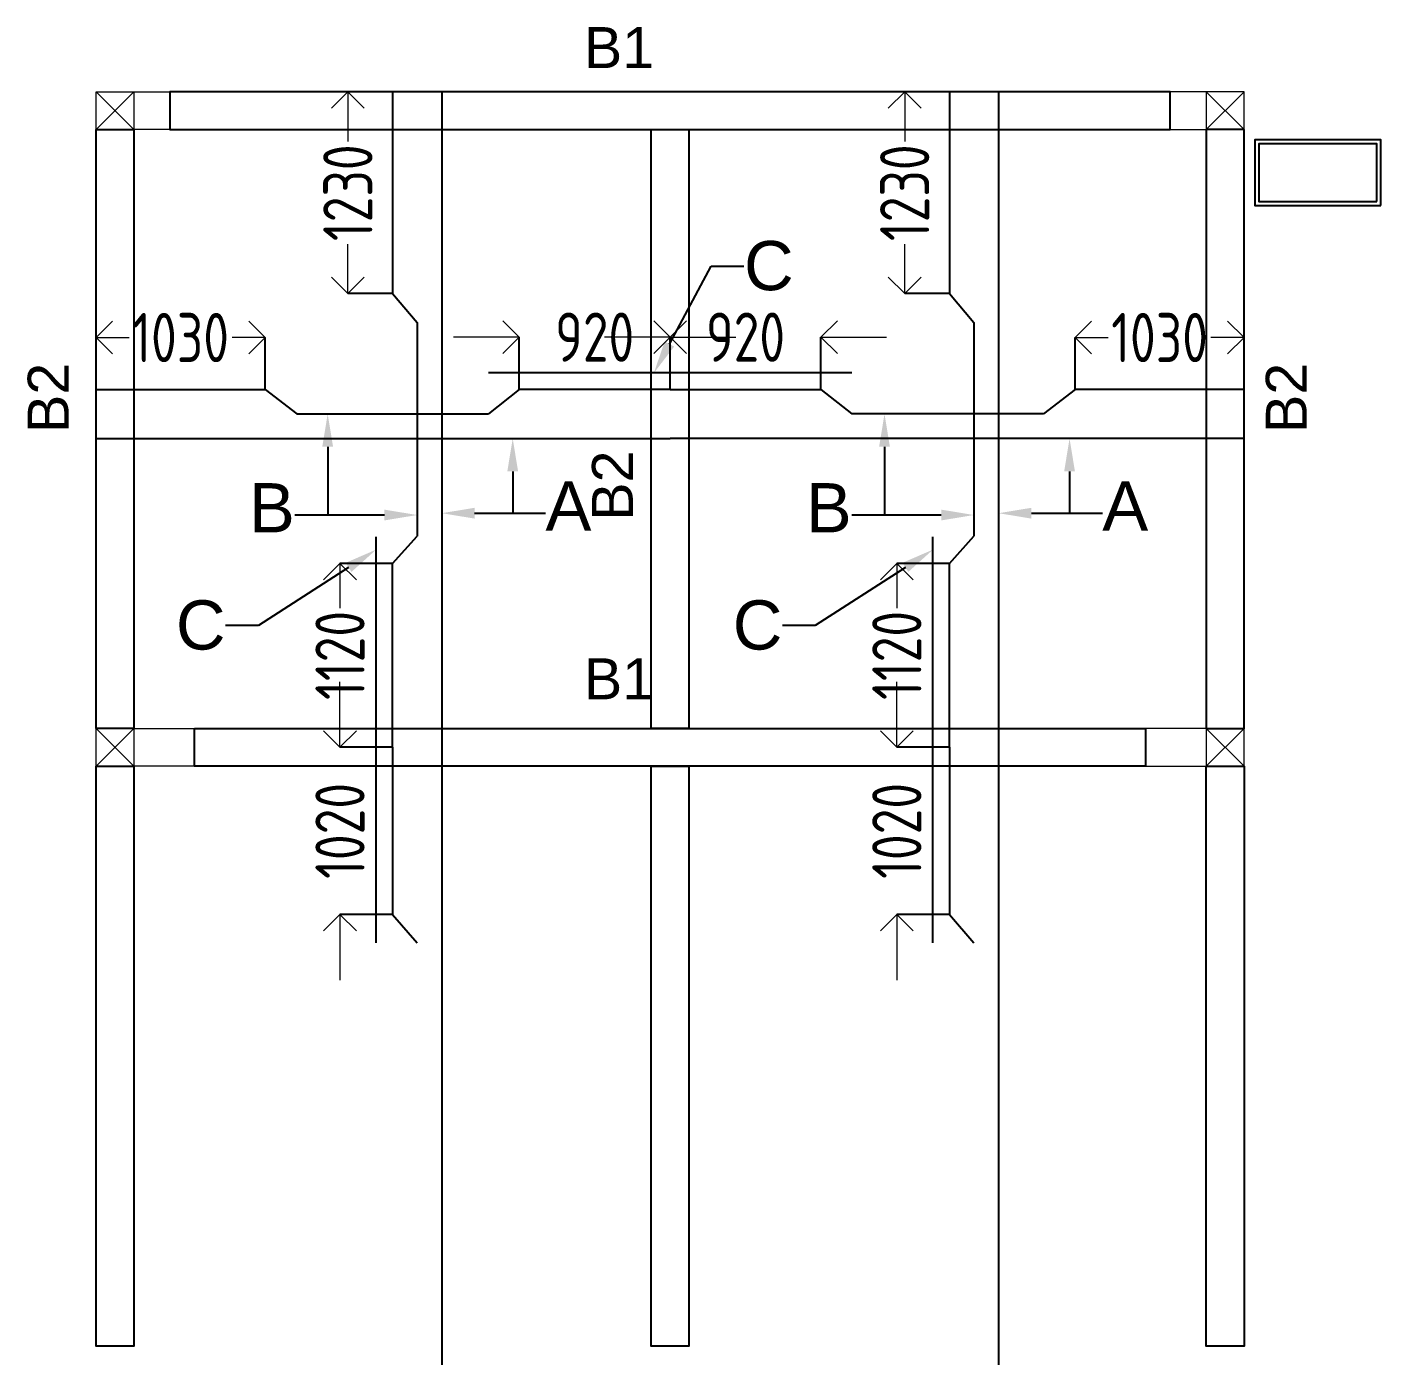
# Model space of a CAD drawing. Header units: inches. Extents: x -605 to 2991212, y -2872845 to 0.
# Drawn here: x 2476364 to 2484620, y -2719952 to -2711795 of the extents above; entities that cross this region are included whole.
import ezdxf
from ezdxf import colors
from ezdxf.entities.mleader import LeaderData, LeaderLine
from ezdxf.enums import TextEntityAlignment as Align
from ezdxf.math import Vec2, Vec3

# ---------------------------------------------------------------- set-up
doc = ezdxf.new("R2010")
doc.units = ezdxf.units.IN
doc.header["$LTSCALE"] = 600
doc.header["$MEASUREMENT"] = 0
for name, color, linetype, lineweight in [('rDIMension', 1, 'Continuous', 18), ('rRCC 2', 40, 'Continuous', 15), ('rREINF 1', 1, 'Continuous', 25)]:
    doc.layers.add(name, color=color, linetype=linetype, lineweight=lineweight)
doc.styles.add('DIM', font='geniso.shx', dxfattribs={"width": 0.85})
doc.styles.get("Standard").update_dxf_attribs({"font": 'arial.ttf'})
doc.dimstyles.new('ST-100', dxfattribs={"dimscale": 100, "dimtxt": 2.5, "dimasz": 2, "dimexe": 0.18, "dimexo": 0.0625, "dimgap": 0.2, "dimtad": 0, "dimdec": 0, "dimzin": 0, "dimdsep": 46, "dimtxsty": 'DIM', "dimblk": 'OPEN90', "dimcen": 0.09, "dimclrd": 256, "dimclrt": 7, "dimadec": 0, "dimazin": 0, "dimtfac": 1, "dimtdec": 0, "dimtofl": 0, "dimtmove": 0, "dimatfit": 3, "dimldrblk": 'OPEN90', "dimfxl": 1, "dimtolj": 1, "dimtzin": 0, "dimlwd": -1, "dimarcsym": 0})

# ---------------------------------------------------------------- blocks, each defined once
blk = doc.blocks.new('_Open90')
at = {"color": 0, "linetype": 'ByBlock', "lineweight": -2}
for p, q in [((-0.5, 0.5), (0, 0)), ((0, 0), (-1, 0)), ((0, 0), (-0.5, -0.5))]:
    blk.add_line(p, q, dxfattribs=at)
blk = doc.blocks.new('*D2466')
at = {"layer": 'Defpoints', "color": 0}
for p in [(2477815.1, -2713688.1), (2476785.1, -2714003.9), (2477815.1, -2714003.9)]:
    blk.add_point(p, dxfattribs=at)
at = {"layer": 'rDIMension', "color": 0, "linetype": 'ByBlock', "lineweight": -2}
for p, q in [((2476785.1, -2714003.9), (2476785.1, -2713688.1)), ((2477815.1, -2714003.9), (2477815.1, -2713688.1))]:
    blk.add_line(p, q, dxfattribs=at)
at = {"layer": 'rDIMension'}
for p, q in [((2476985.1, -2713688.1), (2476986.7, -2713688.1)), ((2477615.1, -2713688.1), (2477613.4, -2713688.1))]:
    blk.add_line(p, q, dxfattribs=at)
at = {"layer": 'rDIMension', "xscale": 200, "yscale": 200, "zscale": 200, "rotation": 180}
blk.add_blockref('_Open90', (2476785.1, -2713688.1), dxfattribs=at)
at = {"layer": 'rDIMension', "xscale": 200, "yscale": 200, "zscale": 200}
blk.add_blockref('_Open90', (2477815.1, -2713688.1), dxfattribs=at)
at = {"layer": 'rDIMension', "color": 7, "insert": (2477300.1, -2713688.1), "char_height": 300, "attachment_point": 5, "style": 'DIM'}
blk.add_mtext('\\A1;1030', dxfattribs=at)
blk = doc.blocks.new('*D2467')
at = {"layer": 'Defpoints', "color": 0}
for p in [(2480285.1, -2713685.5), (2479365.1, -2714003.9), (2480285.1, -2714003.9)]:
    blk.add_point(p, dxfattribs=at)
at = {"layer": 'rDIMension'}
for p, q in [((2479165.1, -2713685.5), (2478965.1, -2713685.5)), ((2480485.1, -2713685.5), (2480685.1, -2713685.5))]:
    blk.add_line(p, q, dxfattribs=at)
at = {"layer": 'rDIMension', "color": 0, "linetype": 'ByBlock', "lineweight": -2}
for p, q in [((2479365.1, -2714003.9), (2479365.1, -2713685.5)), ((2480285.1, -2714003.9), (2480285.1, -2713685.5))]:
    blk.add_line(p, q, dxfattribs=at)
at = {"layer": 'rDIMension', "xscale": 200, "yscale": 200, "zscale": 200}
blk.add_blockref('_Open90', (2479365.1, -2713685.5), dxfattribs=at)
at = {"layer": 'rDIMension', "xscale": 200, "yscale": 200, "zscale": 200, "rotation": 180}
blk.add_blockref('_Open90', (2480285.1, -2713685.5), dxfattribs=at)
at = {"layer": 'rDIMension', "color": 7, "insert": (2479825.1, -2713685.5), "char_height": 300, "attachment_point": 5, "style": 'DIM'}
blk.add_mtext('\\A1;920', dxfattribs=at)
blk = doc.blocks.new('*D2468')
at = {"layer": 'Defpoints', "color": 0}
for p in [(2482755.1, -2713688.1), (2482755.1, -2714003.9), (2483785.1, -2714003.9)]:
    blk.add_point(p, dxfattribs=at)
at = {"layer": 'rDIMension', "color": 0, "linetype": 'ByBlock', "lineweight": -2}
for p, q in [((2482755.1, -2714003.9), (2482755.1, -2713688.1)), ((2483785.1, -2714003.9), (2483785.1, -2713688.1))]:
    blk.add_line(p, q, dxfattribs=at)
at = {"layer": 'rDIMension'}
for p, q in [((2482955.1, -2713688.1), (2482956.7, -2713688.1)), ((2483585.1, -2713688.1), (2483583.4, -2713688.1))]:
    blk.add_line(p, q, dxfattribs=at)
at = {"layer": 'rDIMension', "xscale": 200, "yscale": 200, "zscale": 200, "rotation": 180}
blk.add_blockref('_Open90', (2482755.1, -2713688.1), dxfattribs=at)
at = {"layer": 'rDIMension', "xscale": 200, "yscale": 200, "zscale": 200}
blk.add_blockref('_Open90', (2483785.1, -2713688.1), dxfattribs=at)
at = {"layer": 'rDIMension', "color": 7, "insert": (2483270.1, -2713688.1), "char_height": 300, "attachment_point": 5, "style": 'DIM'}
blk.add_mtext('\\A1;1030', dxfattribs=at)
blk = doc.blocks.new('*D2469')
at = {"layer": 'Defpoints', "color": 0}
for p in [(2480285.1, -2713685.5), (2480285.1, -2714003.9), (2481205.1, -2714003.9)]:
    blk.add_point(p, dxfattribs=at)
at = {"layer": 'rDIMension'}
for p, q in [((2480085.1, -2713685.5), (2479885.1, -2713685.5)), ((2481405.1, -2713685.5), (2481605.1, -2713685.5))]:
    blk.add_line(p, q, dxfattribs=at)
at = {"layer": 'rDIMension', "color": 0, "linetype": 'ByBlock', "lineweight": -2}
for p, q in [((2480285.1, -2714003.9), (2480285.1, -2713685.5)), ((2481205.1, -2714003.9), (2481205.1, -2713685.5))]:
    blk.add_line(p, q, dxfattribs=at)
at = {"layer": 'rDIMension', "xscale": 200, "yscale": 200, "zscale": 200}
blk.add_blockref('_Open90', (2480285.1, -2713685.5), dxfattribs=at)
at = {"layer": 'rDIMension', "xscale": 200, "yscale": 200, "zscale": 200, "rotation": 180}
blk.add_blockref('_Open90', (2481205.1, -2713685.5), dxfattribs=at)
at = {"layer": 'rDIMension', "color": 7, "insert": (2480745.1, -2713685.5), "char_height": 300, "attachment_point": 5, "style": 'DIM'}
blk.add_mtext('\\A1;920', dxfattribs=at)
blk = doc.blocks.new('*D2470')
at = {"layer": 'Defpoints', "color": 0}
for p in [(2478592.6, -2715066.3), (2478272, -2716186.3), (2478592.6, -2716186.3)]:
    blk.add_point(p, dxfattribs=at)
at = {"layer": 'rDIMension', "color": 0, "linetype": 'ByBlock', "lineweight": -2}
for p, q in [((2478592.6, -2715066.3), (2478272, -2715066.3)), ((2478592.6, -2716186.3), (2478272, -2716186.3))]:
    blk.add_line(p, q, dxfattribs=at)
at = {"layer": 'rDIMension'}
for p, q in [((2478272, -2715266.3), (2478272, -2715338.4)), ((2478272, -2715986.3), (2478272, -2715914.1))]:
    blk.add_line(p, q, dxfattribs=at)
at = {"layer": 'rDIMension', "xscale": 200, "yscale": 200, "zscale": 200}
for p, rotation in [((2478272, -2715066.3), 90), ((2478272, -2716186.3), 270)]:
    blk.add_blockref('_Open90', p, dxfattribs=dict(at, rotation=rotation))
at = {"layer": 'rDIMension', "color": 7, "insert": (2478272, -2715626.3), "char_height": 300, "attachment_point": 5, "rotation": 90, "style": 'DIM'}
blk.add_mtext('\\A1;1120', dxfattribs=at)
blk = doc.blocks.new('*D2471')
at = {"layer": 'Defpoints', "color": 0}
for p in [(2478319.9, -2712190.2), (2478592.6, -2712190.2), (2478592.6, -2713420.2)]:
    blk.add_point(p, dxfattribs=at)
at = {"layer": 'rDIMension', "color": 0, "linetype": 'ByBlock', "lineweight": -2}
for p, q in [((2478592.6, -2712190.2), (2478319.9, -2712190.2)), ((2478592.6, -2713420.2), (2478319.9, -2713420.2))]:
    blk.add_line(p, q, dxfattribs=at)
at = {"layer": 'rDIMension'}
for p, q in [((2478319.9, -2712390.2), (2478319.9, -2712491.9)), ((2478319.9, -2713220.2), (2478319.9, -2713118.6))]:
    blk.add_line(p, q, dxfattribs=at)
at = {"layer": 'rDIMension', "xscale": 200, "yscale": 200, "zscale": 200}
for p, rotation in [((2478319.9, -2712190.2), 90), ((2478319.9, -2713420.2), 270)]:
    blk.add_blockref('_Open90', p, dxfattribs=dict(at, rotation=rotation))
at = {"layer": 'rDIMension', "color": 7, "insert": (2478319.9, -2712805.2), "char_height": 300, "attachment_point": 5, "rotation": 90, "style": 'DIM'}
blk.add_mtext('\\A1;1230', dxfattribs=at)
blk = doc.blocks.new('*D2472')
at = {"layer": 'Defpoints', "color": 0}
for p in [(2481988.4, -2715066.3), (2481667.8, -2716186.3), (2481988.4, -2716186.3)]:
    blk.add_point(p, dxfattribs=at)
at = {"layer": 'rDIMension', "color": 0, "linetype": 'ByBlock', "lineweight": -2}
for p, q in [((2481988.4, -2715066.3), (2481667.8, -2715066.3)), ((2481988.4, -2716186.3), (2481667.8, -2716186.3))]:
    blk.add_line(p, q, dxfattribs=at)
at = {"layer": 'rDIMension'}
for p, q in [((2481667.8, -2715266.3), (2481667.8, -2715338.4)), ((2481667.8, -2715986.3), (2481667.8, -2715914.1))]:
    blk.add_line(p, q, dxfattribs=at)
at = {"layer": 'rDIMension', "xscale": 200, "yscale": 200, "zscale": 200}
for p, rotation in [((2481667.8, -2715066.3), 90), ((2481667.8, -2716186.3), 270)]:
    blk.add_blockref('_Open90', p, dxfattribs=dict(at, rotation=rotation))
at = {"layer": 'rDIMension', "color": 7, "insert": (2481667.8, -2715626.3), "char_height": 300, "attachment_point": 5, "rotation": 90, "style": 'DIM'}
blk.add_mtext('\\A1;1120', dxfattribs=at)
blk = doc.blocks.new('*D2473')
at = {"layer": 'Defpoints', "color": 0}
for p in [(2481715.7, -2712190.2), (2481988.4, -2712190.2), (2481988.4, -2713420.2)]:
    blk.add_point(p, dxfattribs=at)
at = {"layer": 'rDIMension', "color": 0, "linetype": 'ByBlock', "lineweight": -2}
for p, q in [((2481988.4, -2712190.2), (2481715.7, -2712190.2)), ((2481988.4, -2713420.2), (2481715.7, -2713420.2))]:
    blk.add_line(p, q, dxfattribs=at)
at = {"layer": 'rDIMension'}
for p, q in [((2481715.7, -2712390.2), (2481715.7, -2712491.9)), ((2481715.7, -2713220.2), (2481715.7, -2713118.6))]:
    blk.add_line(p, q, dxfattribs=at)
at = {"layer": 'rDIMension', "xscale": 200, "yscale": 200, "zscale": 200}
for p, rotation in [((2481715.7, -2712190.2), 90), ((2481715.7, -2713420.2), 270)]:
    blk.add_blockref('_Open90', p, dxfattribs=dict(at, rotation=rotation))
at = {"layer": 'rDIMension', "color": 7, "insert": (2481715.7, -2712805.2), "char_height": 300, "attachment_point": 5, "rotation": 90, "style": 'DIM'}
blk.add_mtext('\\A1;1230', dxfattribs=at)
blk = doc.blocks.new('*D2464')
at = {"layer": 'Defpoints', "color": 0}
for p in [(2478271.9, -2716186.3), (2478592.6, -2716186.3), (2478592.6, -2717206.3)]:
    blk.add_point(p, dxfattribs=at)
at = {"layer": 'rDIMension'}
for p, q in [((2478271.9, -2715986.3), (2478271.9, -2715786.3)), ((2478271.9, -2717406.3), (2478271.9, -2717606.3))]:
    blk.add_line(p, q, dxfattribs=at)
at = {"layer": 'rDIMension', "color": 0, "linetype": 'ByBlock', "lineweight": -2}
for p, q in [((2478592.6, -2716186.3), (2478271.9, -2716186.3)), ((2478592.6, -2717206.3), (2478271.9, -2717206.3))]:
    blk.add_line(p, q, dxfattribs=at)
at = {"layer": 'rDIMension', "xscale": 200, "yscale": 200, "zscale": 200}
for p, rotation in [((2478271.9, -2716186.3), 270), ((2478271.9, -2717206.3), 90)]:
    blk.add_blockref('_Open90', p, dxfattribs=dict(at, rotation=rotation))
at = {"layer": 'rDIMension', "color": 7, "insert": (2478271.9, -2716696.3), "char_height": 300, "attachment_point": 5, "rotation": 90, "style": 'DIM'}
blk.add_mtext('\\A1;1020', dxfattribs=at)
blk = doc.blocks.new('*D2465')
at = {"layer": 'Defpoints', "color": 0}
for p in [(2481667.7, -2716186.3), (2481988.4, -2716186.3), (2481988.4, -2717206.3)]:
    blk.add_point(p, dxfattribs=at)
at = {"layer": 'rDIMension'}
for p, q in [((2481667.7, -2715986.3), (2481667.7, -2715786.3)), ((2481667.7, -2717406.3), (2481667.7, -2717606.3))]:
    blk.add_line(p, q, dxfattribs=at)
at = {"layer": 'rDIMension', "color": 0, "linetype": 'ByBlock', "lineweight": -2}
for p, q in [((2481988.4, -2716186.3), (2481667.7, -2716186.3)), ((2481988.4, -2717206.3), (2481667.7, -2717206.3))]:
    blk.add_line(p, q, dxfattribs=at)
at = {"layer": 'rDIMension', "xscale": 200, "yscale": 200, "zscale": 200}
for p, rotation in [((2481667.7, -2716186.3), 270), ((2481667.7, -2717206.3), 90)]:
    blk.add_blockref('_Open90', p, dxfattribs=dict(at, rotation=rotation))
at = {"layer": 'rDIMension', "color": 7, "insert": (2481667.7, -2716696.3), "char_height": 300, "attachment_point": 5, "rotation": 90, "style": 'DIM'}
blk.add_mtext('\\A1;1020', dxfattribs=at)

msp = doc.modelspace()

# ---------------------------------------------------------------- linework, layer by layer
at = {"color": 1, "linetype": 'ByBlock'}
for points in [[(2483335.1, -2712190.2), (2477235.1, -2712190.2), (2477235.1, -2712420.2), (2483335.1, -2712420.2)], [(2476785.1, -2712420.2), (2477015.1, -2712420.2), (2477015.1, -2716071.3), (2476785.1, -2716071.3)], [(2480170.1, -2712420.2), (2480400.1, -2712420.2), (2480400.1, -2716071.3), (2480170.1, -2716071.3)], [(2483785.1, -2712420.2), (2483555.1, -2712420.2), (2483555.1, -2716071.3), (2483785.1, -2716071.3)], [(2477385.1, -2716071.3), (2483185.1, -2716071.3), (2483185.1, -2716301.3), (2477385.1, -2716301.3)], [(2476785.1, -2716301.3), (2477015.1, -2716301.3), (2477015.1, -2719837.3), (2476785.1, -2719837.3)], [(2480170.1, -2716301.3), (2480400.1, -2716301.3), (2480400.1, -2719837.3), (2480170.1, -2719837.3)], [(2483555.1, -2716301.3), (2483785.1, -2716301.3), (2483785.1, -2719837.3), (2483555.1, -2719837.3)]]:
    msp.add_lwpolyline(points, close=True, dxfattribs=at)
at = {"color": 4, "linetype": 'ByBlock'}
for points in [[(2478592.6, -2712190.2), (2478592.6, -2713420.2), (2478742.6, -2713597)], [(2478892.6, -2712190.2), (2478892.6, -2716186.3)], [(2481988.4, -2712190.2), (2481988.4, -2713420.2), (2482138.4, -2713597)], [(2482288.4, -2712190.2), (2482288.4, -2716186.3)], [(2478742.6, -2713597), (2478742.6, -2714898.4)], [(2482138.4, -2713597), (2482138.4, -2714898.4)], [(2481393.3, -2713903.9), (2479176.8, -2713903.9)], [(2476785.1, -2714003.9), (2477815.1, -2714003.9), (2478008.3, -2714153.9)], [(2480285.1, -2714003.9), (2479365.1, -2714003.9), (2479176.8, -2714153.9)], [(2480285.1, -2714003.9), (2481205.1, -2714003.9), (2481393.3, -2714153.9)], [(2483785.1, -2714003.9), (2482755.1, -2714003.9), (2482561.8, -2714153.9)], [(2478008.3, -2714153.9), (2479176.8, -2714153.9)], [(2482561.8, -2714153.9), (2481393.3, -2714153.9)], [(2476785.1, -2714303.9), (2480285.1, -2714303.9)], [(2483785.1, -2714303.9), (2480285.1, -2714303.9)], [(2478492.6, -2717378.1), (2478492.6, -2714903.8)], [(2478592.6, -2716186.3), (2478592.6, -2715066.3), (2478742.6, -2714898.4)], [(2481888.4, -2717378.1), (2481888.4, -2714903.8)], [(2481988.4, -2716186.3), (2481988.4, -2715066.3), (2482138.4, -2714898.4)], [(2478592.6, -2716186.3), (2478592.6, -2717206.3), (2478742.6, -2717378.1)], [(2478892.6, -2716186.3), (2478892.6, -2719952.3)], [(2481988.4, -2716186.3), (2481988.4, -2717206.3), (2482138.4, -2717378.1)], [(2482288.4, -2716186.3), (2482288.4, -2719952.3)]]:
    msp.add_lwpolyline(points, dxfattribs=at)
at = {"color": 6, "linetype": 'ByBlock'}
msp.add_lwpolyline([(2484620.1, -2712882.7), (2484620.1, -2712482.7), (2483850.1, -2712482.7), (2483850.1, -2712882.7)], close=True, dxfattribs=at)
at = {"color": 3, "linetype": 'ByBlock'}
msp.add_lwpolyline([(2484595.1, -2712857.7), (2484595.1, -2712507.7), (2483875.1, -2712507.7), (2483875.1, -2712857.7)], close=True, dxfattribs=at)
at = {"layer": 'rRCC 2', "color": 6}
for p, q in [((2476785.1, -2712190.2), (2477015.1, -2712420.2)), ((2476785.1, -2712420.2), (2477015.1, -2712190.2)), ((2483785.1, -2712190.2), (2483555.1, -2712420.2)), ((2483785.1, -2712420.2), (2483555.1, -2712190.2)), ((2476785.1, -2716071.3), (2477015.1, -2716301.3)), ((2476785.1, -2716301.3), (2477015.1, -2716071.3)), ((2483785.1, -2716071.3), (2483555.1, -2716301.3)), ((2483785.1, -2716301.3), (2483555.1, -2716071.3))]:
    msp.add_line(p, q, dxfattribs=at)
for points in [[(2476785.1, -2712420.2), (2476785.1, -2712190.2), (2477235.1, -2712190.2), (2477235.1, -2712420.2)], [(2476785.1, -2712190.2), (2477015.1, -2712190.2), (2477015.1, -2712420.2), (2476785.1, -2712420.2)], [(2483785.1, -2712420.2), (2483785.1, -2712190.2), (2483335.1, -2712190.2), (2483335.1, -2712420.2)], [(2483785.1, -2712190.2), (2483555.1, -2712190.2), (2483555.1, -2712420.2), (2483785.1, -2712420.2)], [(2476785.1, -2716301.3), (2476785.1, -2716071.3), (2477385.1, -2716071.3), (2477385.1, -2716301.3)], [(2476785.1, -2716071.3), (2477015.1, -2716071.3), (2477015.1, -2716301.3), (2476785.1, -2716301.3)], [(2483785.1, -2716301.3), (2483785.1, -2716071.3), (2483185.1, -2716071.3), (2483185.1, -2716301.3)], [(2483785.1, -2716071.3), (2483555.1, -2716071.3), (2483555.1, -2716301.3), (2483785.1, -2716301.3)]]:
    msp.add_lwpolyline(points, close=True, dxfattribs=at)

# ---------------------------------------------------------------- texts
at = {"layer": 'rRCC 2'}
for p in [(2479973.7, -2711920), (2479973.7, -2715768.9)]:
    msp.add_text('B1', height=250, dxfattribs=at).set_placement(p, align=Align.MIDDLE_CENTER)
for p in [(2476492.4, -2714055.9), (2484042.8, -2714055.9), (2479933.7, -2714590.8)]:
    msp.add_text('B2', height=250, rotation=90, dxfattribs=at).set_placement(p, align=Align.MIDDLE_CENTER)

# ---------------------------------------------------------------- dimensions: what is measured, and where the dimension line sits
at = {"layer": 'rDIMension', "color": 1, "linetype": 'ByBlock'}
for base, p1, p2, angle, picture, middle in [((2478319.9, -2712190.2), (2478592.6, -2713420.2), (2478592.6, -2712190.2), 90, '*D2471', (2478319.9, -2712805.2)), ((2481715.7, -2712190.2), (2481988.4, -2713420.2), (2481988.4, -2712190.2), 90, '*D2473', (2481715.7, -2712805.2)), ((2480285.1, -2713685.5), (2481205.1, -2714003.9), (2480285.1, -2714003.9), 180, '*D2469', (2480745.1, -2713685.5)), ((2478272, -2716186.3), (2478592.6, -2715066.3), (2478592.6, -2716186.3), 90, '*D2470', (2478272, -2715626.3)), ((2481667.8, -2716186.3), (2481988.4, -2715066.3), (2481988.4, -2716186.3), 90, '*D2472', (2481667.8, -2715626.3)), ((2478271.9, -2716186.3), (2478592.6, -2717206.3), (2478592.6, -2716186.3), 90, '*D2464', (2478271.9, -2716696.3)), ((2481667.7, -2716186.3), (2481988.4, -2717206.3), (2481988.4, -2716186.3), 90, '*D2465', (2481667.7, -2716696.3))]:
    dim = msp.add_linear_dim(base=base, p1=p1, p2=p2, angle=angle, dimstyle='ST-100', override={"dimtxt": 3, "dimexe": 0, "dimexo": 0, "dimtmove": 1, "dimfxl": 1.25, "dimtfillclr": 256, "dimarcsym": 2}, dxfattribs=at)
    dim.commit()
    dim.dimension.update_dxf_attribs({"geometry": picture, "text_midpoint": middle})
dim = msp.add_linear_dim(base=(2477815.1, -2713688.1), p1=(2476785.1, -2714003.9), p2=(2477815.1, -2714003.9), dimstyle='ST-100', override={"dimtxt": 3, "dimasz": 2, "dimexe": 0, "dimexo": 0, "dimtmove": 1, "dimfxl": 1.25, "dimtfillclr": 256, "dimarcsym": 2}, dxfattribs=at)
dim.commit()
dim.dimension.update_dxf_attribs({"geometry": '*D2466', "text_midpoint": (2477300.1, -2713688.1), "dimtype": 160})
dim = msp.add_linear_dim(base=(2480285.1, -2713685.5), p1=(2479365.1, -2714003.9), p2=(2480285.1, -2714003.9), dimstyle='ST-100', override={"dimtxt": 3, "dimexe": 0, "dimexo": 0, "dimtmove": 1, "dimfxl": 1.25, "dimtfillclr": 256, "dimarcsym": 2}, dxfattribs=at)
dim.commit()
dim.dimension.update_dxf_attribs({"geometry": '*D2467', "text_midpoint": (2479825.1, -2713685.5)})
dim = msp.add_linear_dim(base=(2482755.1, -2713688.1), p1=(2483785.1, -2714003.9), p2=(2482755.1, -2714003.9), angle=180, dimstyle='ST-100', override={"dimtxt": 3, "dimasz": 2, "dimexe": 0, "dimexo": 0, "dimtmove": 1, "dimfxl": 1.25, "dimtfillclr": 256, "dimarcsym": 2}, dxfattribs=at)
dim.commit()
dim.dimension.update_dxf_attribs({"geometry": '*D2468', "text_midpoint": (2483270.1, -2713688.1), "dimtype": 160})

# ---------------------------------------------------------------- leaders
at = {"layer": 'rREINF 1', "color": 3, "linetype": 'ByBlock'}
ml = msp.add_multileader_mtext('Standard', dxfattribs=at)
ml.set_content('C', color=3)
ml.set_leader_properties()
ml.build(insert=Vec2(0, 0))
ml.multileader.update_dxf_attribs({"text_top_attachment_type": 0, "text_bottom_attachment_type": 0, "dogleg_length": 200, "arrow_head_size": 200})
ctx = ml.context
ctx.base_point, ctx.char_height, ctx.arrow_head_size, ctx.landing_gap_size, ctx.plane_origin = Vec3(2480735.8, -2713252), 300, 200, 0.09, Vec3(2479765, -2714154.5)
notes = []
notes.append((ctx, [(0, (1, 1, 0), (2480535.8, -2713252), (1, 0), 200, [(0, [(2480186.4, -2713903.9)], 256, [])])]))
ctx.mtext.insert, ctx.mtext.flow_direction = Vec3(2480735.9, -2713099.4), 5
ml = msp.add_multileader_mtext('Standard', dxfattribs=at)
ml.set_content('B', color=3)
ml.set_leader_properties()
ml.build(insert=Vec2(0, 0))
ml.multileader.update_dxf_attribs({"text_top_attachment_type": 0, "text_bottom_attachment_type": 0, "dogleg_length": 200, "arrow_head_size": 200})
ctx = ml.context
ctx.base_point, ctx.char_height, ctx.arrow_head_size, ctx.landing_gap_size, ctx.plane_origin = Vec3(2477770.2, -2714770.2), 300, 200, 0.09, Vec3(2478231.1, -2714177)
ctx.text_align_type = 2
notes.append((ctx, [(0, (1, 1, 0), (2478196.9, -2714770.2), (-1, 0), 200, [(0, [(2478196.9, -2714153.9)], 256, [])])]))
ctx.mtext.insert, ctx.mtext.alignment, ctx.mtext.flow_direction = Vec3(2477996.8, -2714575.8), 3, 5
ml = msp.add_multileader_mtext('Standard', dxfattribs=at)
ml.set_content('B', color=3)
ml.set_leader_properties()
ml.build(insert=Vec2(0, 0))
ml.multileader.update_dxf_attribs({"text_top_attachment_type": 0, "text_bottom_attachment_type": 0, "dogleg_length": 200, "arrow_head_size": 200})
ctx = ml.context
ctx.base_point, ctx.char_height, ctx.arrow_head_size, ctx.landing_gap_size, ctx.plane_origin = Vec3(2481166, -2714770.2), 300, 200, 0.09, Vec3(2481626.9, -2714177)
ctx.text_align_type = 2
notes.append((ctx, [(0, (1, 1, 0), (2481592.7, -2714770.2), (-1, 0), 200, [(0, [(2481592.7, -2714153.9)], 256, [])])]))
ctx.mtext.insert, ctx.mtext.alignment, ctx.mtext.flow_direction = Vec3(2481392.7, -2714575.8), 3, 5
ml = msp.add_multileader_mtext('Standard', dxfattribs=at)
ml.set_content('A', color=3)
ml.set_leader_properties()
ml.build(insert=Vec2(0, 0))
ml.multileader.update_dxf_attribs({"text_top_attachment_type": 0, "text_bottom_attachment_type": 0, "dogleg_length": 200, "arrow_head_size": 200})
ctx = ml.context
ctx.base_point, ctx.char_height, ctx.arrow_head_size, ctx.landing_gap_size, ctx.plane_origin = Vec3(2479525.3, -2714759.1), 300, 200, 0.09, Vec3(2479478.8, -2714165.8)
notes.append((ctx, [(0, (1, 1, 0), (2479325.3, -2714759.1), (1, 0), 200, [(0, [(2479325.3, -2714303.9)], 256, [])])]))
ctx.mtext.insert, ctx.mtext.flow_direction = Vec3(2479525.4, -2714564.7), 5
ml = msp.add_multileader_mtext('Standard', dxfattribs=at)
ml.set_content('A', color=3)
ml.set_leader_properties()
ml.build(insert=Vec2(0, 0))
ml.multileader.update_dxf_attribs({"text_top_attachment_type": 0, "text_bottom_attachment_type": 0, "dogleg_length": 200, "arrow_head_size": 200})
ctx = ml.context
ctx.base_point, ctx.char_height, ctx.arrow_head_size, ctx.landing_gap_size, ctx.plane_origin = Vec3(2482921.2, -2714759.1), 300, 200, 0.09, Vec3(2482874.6, -2714165.8)
notes.append((ctx, [(0, (1, 1, 0), (2482721.2, -2714759.1), (1, 0), 200, [(0, [(2482721.2, -2714303.9)], 256, [])])]))
ctx.mtext.insert, ctx.mtext.flow_direction = Vec3(2482921.2, -2714564.7), 5
ml = msp.add_multileader_mtext('Standard', dxfattribs=at)
ml.set_content('', color=3)
ml.set_leader_properties()
ml.build(insert=Vec2(0, 0))
ml.multileader.update_dxf_attribs({"text_top_attachment_type": 0, "text_bottom_attachment_type": 0, "dogleg_length": 200, "arrow_head_size": 200})
ctx = ml.context
ctx.base_point, ctx.char_height, ctx.arrow_head_size, ctx.landing_gap_size, ctx.plane_origin = Vec3(2477996.8, -2714770.2), 300, 200, 0.09, Vec3(2478800.3, -2714770.2)
ctx.text_align_type = 2
notes.append((ctx, [(0, (1, 1, 0), (2478196.9, -2714770.2), (-1, 0), 200, [(0, [(2478742.6, -2714770.2)], 256, [])])]))
ctx.mtext.insert, ctx.mtext.alignment, ctx.mtext.flow_direction = Vec3(2477996.8, -2714620.2), 3, 5
ml = msp.add_multileader_mtext('Standard', dxfattribs=at)
ml.set_content('', color=3)
ml.set_leader_properties()
ml.build(insert=Vec2(0, 0))
ml.multileader.update_dxf_attribs({"text_top_attachment_type": 0, "text_bottom_attachment_type": 0, "dogleg_length": 200, "arrow_head_size": 200})
ctx = ml.context
ctx.base_point, ctx.char_height, ctx.arrow_head_size, ctx.landing_gap_size, ctx.plane_origin = Vec3(2479525.3, -2714759.1), 300, 200, 0.09, Vec3(2478909.5, -2714759.1)
notes.append((ctx, [(0, (1, 1, 0), (2479325.3, -2714759.1), (1, 0), 200, [(0, [(2478892.6, -2714759.1)], 256, [])])]))
ctx.mtext.insert, ctx.mtext.flow_direction = Vec3(2479525.4, -2714609.1), 5
ml = msp.add_multileader_mtext('Standard', dxfattribs=at)
ml.set_content('', color=3)
ml.set_leader_properties()
ml.build(insert=Vec2(0, 0))
ml.multileader.update_dxf_attribs({"text_top_attachment_type": 0, "text_bottom_attachment_type": 0, "dogleg_length": 200, "arrow_head_size": 200})
ctx = ml.context
ctx.base_point, ctx.char_height, ctx.arrow_head_size, ctx.landing_gap_size, ctx.plane_origin = Vec3(2481392.6, -2714770.2), 300, 200, 0.09, Vec3(2482196.1, -2714770.2)
ctx.text_align_type = 2
notes.append((ctx, [(0, (1, 1, 0), (2481592.7, -2714770.2), (-1, 0), 200, [(0, [(2482138.4, -2714770.2)], 256, [])])]))
ctx.mtext.insert, ctx.mtext.alignment, ctx.mtext.flow_direction = Vec3(2481392.7, -2714620.2), 3, 5
ml = msp.add_multileader_mtext('Standard', dxfattribs=at)
ml.set_content('', color=3)
ml.set_leader_properties()
ml.build(insert=Vec2(0, 0))
ml.multileader.update_dxf_attribs({"text_top_attachment_type": 0, "text_bottom_attachment_type": 0, "dogleg_length": 200, "arrow_head_size": 200})
ctx = ml.context
ctx.base_point, ctx.char_height, ctx.arrow_head_size, ctx.landing_gap_size, ctx.plane_origin = Vec3(2482921.2, -2714759.1), 300, 200, 0.09, Vec3(2482305.3, -2714759.1)
notes.append((ctx, [(0, (1, 1, 0), (2482721.2, -2714759.1), (1, 0), 200, [(0, [(2482288.4, -2714759.1)], 256, [])])]))
ctx.mtext.insert, ctx.mtext.flow_direction = Vec3(2482921.2, -2714609.1), 5
ml = msp.add_multileader_mtext('Standard', dxfattribs=at)
ml.set_content('C', color=3)
ml.set_leader_properties()
ml.build(insert=Vec2(0, 0))
ml.multileader.update_dxf_attribs({"text_top_attachment_type": 0, "text_bottom_attachment_type": 0, "dogleg_length": 200, "arrow_head_size": 200})
ctx = ml.context
ctx.base_point, ctx.char_height, ctx.arrow_head_size, ctx.landing_gap_size, ctx.plane_origin = Vec3(2477308.7, -2715443), 300, 200, 0.09, Vec3(2478071.2, -2715231.7)
ctx.text_align_type = 2
notes.append((ctx, [(1, (1, 1, 0), (2477774.1, -2715443), (-1, 0), 200, [(0, [(2478492.6, -2714981.1)], 256, [])])]))
ctx.mtext.insert, ctx.mtext.alignment, ctx.mtext.flow_direction = Vec3(2477574, -2715290.4), 3, 5
ml = msp.add_multileader_mtext('Standard', dxfattribs=at)
ml.set_content('C', color=3)
ml.set_leader_properties()
ml.build(insert=Vec2(0, 0))
ml.multileader.update_dxf_attribs({"text_top_attachment_type": 0, "text_bottom_attachment_type": 0, "dogleg_length": 200, "arrow_head_size": 200})
ctx = ml.context
ctx.base_point, ctx.char_height, ctx.arrow_head_size, ctx.landing_gap_size, ctx.plane_origin = Vec3(2480704.5, -2715443), 300, 200, 0.09, Vec3(2481467, -2715231.7)
ctx.text_align_type = 2
notes.append((ctx, [(1, (1, 1, 0), (2481169.9, -2715443), (-1, 0), 200, [(0, [(2481888.4, -2714981.1)], 256, [])])]))
ctx.mtext.insert, ctx.mtext.alignment, ctx.mtext.flow_direction = Vec3(2480969.8, -2715290.4), 3, 5
for ctx, leaders in notes:
    for number, flags, end, landing, length, lines in leaders:
        leader = LeaderData()
        leader.index, (leader.has_last_leader_line, leader.has_dogleg_vector, leader.attachment_direction) = number, flags
        leader.last_leader_point, leader.dogleg_vector, leader.dogleg_length = Vec3(end), Vec3(landing), length
        for number, points, colour, breaks in lines:
            line = LeaderLine()
            line.index, line.vertices, line.color, line.breaks = number, Vec3.list(points), colors.encode_raw_color(colour), breaks
            leader.lines.append(line)
        ctx.leaders.append(leader)

doc.saveas('drawing.dxf')
